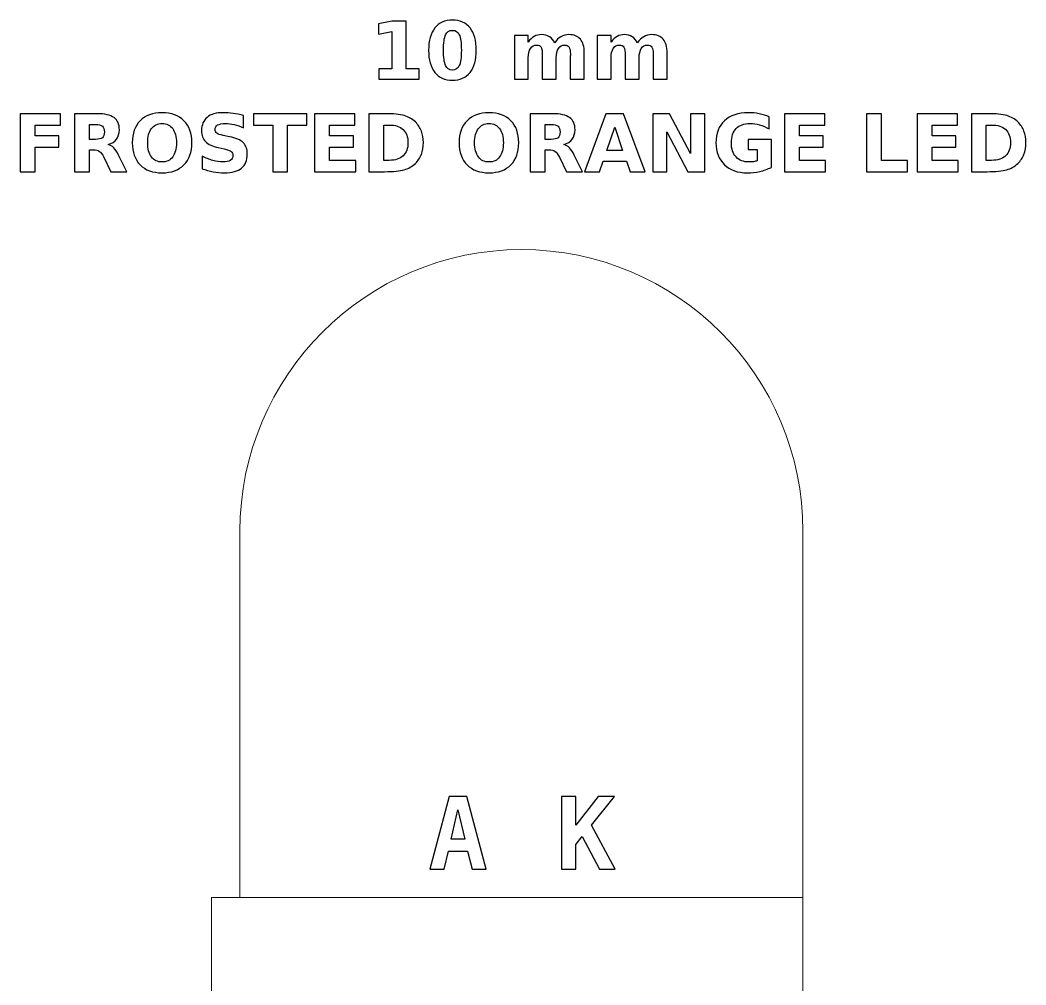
# Model space of a CAD drawing. Header units: centimetres. Extents: x -11.39 to -9.6, y -17.01 to -12.5.
# Drawn here: x -11.39 to -9.604, y -14.21 to -12.498 of the extents above; entities that cross this region are included whole.
import ezdxf

# ---------------------------------------------------------------- set-up
doc = ezdxf.new("R2010")
doc.units = ezdxf.units.CM
doc.header["$MEASUREMENT"] = 0
doc.layers.add('Layer 1', color=7, linetype='Continuous')

msp = doc.modelspace()

# ---------------------------------------------------------------- linework, layer by layer
at = {"layer": 'Layer 1', "color": 250, "lineweight": 20}
msp.add_lwpolyline([(-11.05011, -14.25501), (-10.00011, -14.25501), (-10.00011, -14.05501), (-11.05011, -14.05501), (-11.05011, -14.25501)], close=True, dxfattribs=at)
at = {"layer": 'Layer 1', "color": 250}
for points, knots in [([(-10.75326, -12.58415), (-10.75326, -12.58415), (-10.72983, -12.58415), (-10.72983, -12.58415), (-10.72983, -12.58415), (-10.72983, -12.58415), (-10.72983, -12.51766), (-10.72983, -12.51766), (-10.72983, -12.51766), (-10.72983, -12.51766), (-10.75387, -12.52263), (-10.75387, -12.52263), (-10.75387, -12.52263), (-10.75387, -12.52263), (-10.75387, -12.50456), (-10.75387, -12.50456), (-10.75387, -12.50456), (-10.75387, -12.50456), (-10.72997, -12.4996), (-10.72997, -12.4996), (-10.72997, -12.4996), (-10.72997, -12.4996), (-10.70476, -12.4996), (-10.70476, -12.4996), (-10.70476, -12.4996), (-10.70476, -12.4996), (-10.70476, -12.58415), (-10.70476, -12.58415), (-10.70476, -12.58415), (-10.70476, -12.58415), (-10.68134, -12.58415), (-10.68134, -12.58415), (-10.68134, -12.58415), (-10.68134, -12.58415), (-10.68134, -12.60247), (-10.68134, -12.60247), (-10.68134, -12.60247), (-10.68134, -12.60247), (-10.75326, -12.60247), (-10.75326, -12.60247), (-10.75326, -12.60247), (-10.75326, -12.60247), (-10.75326, -12.58415), (-10.75326, -12.58415)], [0, 0, 0, 0, 0.0909091, 0.0909091, 0.0909091, 0.0909091, 0.1818182, 0.1818182, 0.1818182, 0.1818182, 0.2727273, 0.2727273, 0.2727273, 0.2727273, 0.3636364, 0.3636364, 0.3636364, 0.3636364, 0.4545455, 0.4545455, 0.4545455, 0.4545455, 0.5454545, 0.5454545, 0.5454545, 0.5454545, 0.6363636, 0.6363636, 0.6363636, 0.6363636, 0.7272727, 0.7272727, 0.7272727, 0.7272727, 0.8181818, 0.8181818, 0.8181818, 0.8181818, 0.9090909, 0.9090909, 0.9090909, 0.9090909, 1, 1, 1, 1]), ([(-10.58016, -12.55113), (-10.58016, -12.56818), (-10.58383, -12.58133), (-10.59119, -12.59059), (-10.59119, -12.59059), (-10.59853, -12.59984), (-10.60897, -12.60447), (-10.62247, -12.60447), (-10.62247, -12.60447), (-10.63602, -12.60447), (-10.64648, -12.59984), (-10.65382, -12.59059), (-10.65382, -12.59059), (-10.66118, -12.58133), (-10.66485, -12.56818), (-10.66485, -12.55113), (-10.66485, -12.55113), (-10.66485, -12.53406), (-10.66118, -12.52088), (-10.65382, -12.51162), (-10.65382, -12.51162), (-10.64648, -12.50238), (-10.63602, -12.49774), (-10.62247, -12.49774), (-10.62247, -12.49774), (-10.60897, -12.49774), (-10.59853, -12.50238), (-10.59119, -12.51162), (-10.59119, -12.51162), (-10.58383, -12.52088), (-10.58016, -12.53406), (-10.58016, -12.55113)], [0, 0, 0, 0, 0.125, 0.125, 0.125, 0.125, 0.25, 0.25, 0.25, 0.25, 0.375, 0.375, 0.375, 0.375, 0.5, 0.5, 0.5, 0.5, 0.625, 0.625, 0.625, 0.625, 0.75, 0.75, 0.75, 0.75, 0.875, 0.875, 0.875, 0.875, 1, 1, 1, 1]), ([(-10.60669, -12.55094), (-10.60669, -12.53808), (-10.60789, -12.52902), (-10.61031, -12.52375), (-10.61031, -12.52375), (-10.61271, -12.51851), (-10.61678, -12.51588), (-10.62247, -12.51588), (-10.62247, -12.51588), (-10.62816, -12.51588), (-10.63223, -12.51851), (-10.63468, -12.52375), (-10.63468, -12.52375), (-10.6371, -12.52902), (-10.63832, -12.53808), (-10.63832, -12.55094), (-10.63832, -12.55094), (-10.63832, -12.56392), (-10.6371, -12.5731), (-10.63468, -12.57841), (-10.63468, -12.57841), (-10.63223, -12.58375), (-10.62816, -12.58641), (-10.62247, -12.58641), (-10.62247, -12.58641), (-10.61683, -12.58641), (-10.61278, -12.58375), (-10.61033, -12.57841), (-10.61033, -12.57841), (-10.60791, -12.5731), (-10.60669, -12.56392), (-10.60669, -12.55094)], [0, 0, 0, 0, 0.125, 0.125, 0.125, 0.125, 0.25, 0.25, 0.25, 0.25, 0.375, 0.375, 0.375, 0.375, 0.5, 0.5, 0.5, 0.5, 0.625, 0.625, 0.625, 0.625, 0.75, 0.75, 0.75, 0.75, 0.875, 0.875, 0.875, 0.875, 1, 1, 1, 1]), ([(-10.44091, -12.53812), (-10.43778, -12.53335), (-10.43409, -12.5297), (-10.42978, -12.52721), (-10.42978, -12.52721), (-10.42548, -12.52469), (-10.42078, -12.52345), (-10.41563, -12.52345), (-10.41563, -12.52345), (-10.40676, -12.52345), (-10.40001, -12.52618), (-10.39538, -12.53166), (-10.39538, -12.53166), (-10.39074, -12.53711), (-10.38841, -12.54506), (-10.38841, -12.55548), (-10.38841, -12.55548), (-10.38841, -12.55548), (-10.38841, -12.60247), (-10.38841, -12.60247), (-10.38841, -12.60247), (-10.38841, -12.60247), (-10.41323, -12.60247), (-10.41323, -12.60247), (-10.41323, -12.60247), (-10.41323, -12.60247), (-10.41323, -12.56223), (-10.41323, -12.56223), (-10.41323, -12.56223), (-10.41318, -12.56164), (-10.41316, -12.56103), (-10.41313, -12.56037), (-10.41313, -12.56037), (-10.41311, -12.55974), (-10.41309, -12.55882), (-10.41309, -12.55762), (-10.41309, -12.55762), (-10.41309, -12.55216), (-10.41388, -12.54819), (-10.41551, -12.54574), (-10.41551, -12.54574), (-10.41711, -12.54327), (-10.41969, -12.54205), (-10.42327, -12.54205), (-10.42327, -12.54205), (-10.42797, -12.54205), (-10.43157, -12.54398), (-10.43413, -12.54784), (-10.43413, -12.54784), (-10.43667, -12.55169), (-10.43799, -12.55727), (-10.43809, -12.56458), (-10.43809, -12.56458), (-10.43809, -12.56458), (-10.43809, -12.60247), (-10.43809, -12.60247), (-10.43809, -12.60247), (-10.43809, -12.60247), (-10.4629, -12.60247), (-10.4629, -12.60247), (-10.4629, -12.60247), (-10.4629, -12.60247), (-10.4629, -12.56223), (-10.4629, -12.56223), (-10.4629, -12.56223), (-10.4629, -12.55369), (-10.46363, -12.54819), (-10.46511, -12.54574), (-10.46511, -12.54574), (-10.46657, -12.54327), (-10.46918, -12.54205), (-10.47294, -12.54205), (-10.47294, -12.54205), (-10.47769, -12.54205), (-10.48134, -12.544), (-10.4839, -12.54788), (-10.4839, -12.54788), (-10.48646, -12.55176), (-10.48776, -12.55729), (-10.48776, -12.56451), (-10.48776, -12.56451), (-10.48776, -12.56451), (-10.48776, -12.60247), (-10.48776, -12.60247), (-10.48776, -12.60247), (-10.48776, -12.60247), (-10.51257, -12.60247), (-10.51257, -12.60247), (-10.51257, -12.60247), (-10.51257, -12.60247), (-10.51257, -12.52531), (-10.51257, -12.52531), (-10.51257, -12.52531), (-10.51257, -12.52531), (-10.48776, -12.52531), (-10.48776, -12.52531), (-10.48776, -12.52531), (-10.48776, -12.52531), (-10.48776, -12.53662), (-10.48776, -12.53662), (-10.48776, -12.53662), (-10.48472, -12.53224), (-10.48124, -12.52898), (-10.47731, -12.52676), (-10.47731, -12.52676), (-10.47339, -12.52455), (-10.46906, -12.52345), (-10.46433, -12.52345), (-10.46433, -12.52345), (-10.45902, -12.52345), (-10.45429, -12.52474), (-10.45022, -12.52731), (-10.45022, -12.52731), (-10.44613, -12.52989), (-10.44302, -12.53349), (-10.44091, -12.53812)], [0, 0, 0, 0, 0.0344828, 0.0344828, 0.0344828, 0.0344828, 0.0689655, 0.0689655, 0.0689655, 0.0689655, 0.1034483, 0.1034483, 0.1034483, 0.1034483, 0.137931, 0.137931, 0.137931, 0.137931, 0.1724138, 0.1724138, 0.1724138, 0.1724138, 0.2068966, 0.2068966, 0.2068966, 0.2068966, 0.2413793, 0.2413793, 0.2413793, 0.2413793, 0.2758621, 0.2758621, 0.2758621, 0.2758621, 0.3103448, 0.3103448, 0.3103448, 0.3103448, 0.3448276, 0.3448276, 0.3448276, 0.3448276, 0.3793103, 0.3793103, 0.3793103, 0.3793103, 0.4137931, 0.4137931, 0.4137931, 0.4137931, 0.4482759, 0.4482759, 0.4482759, 0.4482759, 0.4827586, 0.4827586, 0.4827586, 0.4827586, 0.5172414, 0.5172414, 0.5172414, 0.5172414, 0.5517241, 0.5517241, 0.5517241, 0.5517241, 0.5862069, 0.5862069, 0.5862069, 0.5862069, 0.6206897, 0.6206897, 0.6206897, 0.6206897, 0.6551724, 0.6551724, 0.6551724, 0.6551724, 0.6896552, 0.6896552, 0.6896552, 0.6896552, 0.7241379, 0.7241379, 0.7241379, 0.7241379, 0.7586207, 0.7586207, 0.7586207, 0.7586207, 0.7931034, 0.7931034, 0.7931034, 0.7931034, 0.8275862, 0.8275862, 0.8275862, 0.8275862, 0.862069, 0.862069, 0.862069, 0.862069, 0.8965517, 0.8965517, 0.8965517, 0.8965517, 0.9310345, 0.9310345, 0.9310345, 0.9310345, 0.9655172, 0.9655172, 0.9655172, 0.9655172, 1, 1, 1, 1]), ([(-10.29387, -12.53812), (-10.29074, -12.53335), (-10.28705, -12.5297), (-10.28274, -12.52721), (-10.28274, -12.52721), (-10.27844, -12.52469), (-10.27374, -12.52345), (-10.26859, -12.52345), (-10.26859, -12.52345), (-10.25972, -12.52345), (-10.25297, -12.52618), (-10.24834, -12.53166), (-10.24834, -12.53166), (-10.2437, -12.53711), (-10.24137, -12.54506), (-10.24137, -12.55548), (-10.24137, -12.55548), (-10.24137, -12.55548), (-10.24137, -12.60247), (-10.24137, -12.60247), (-10.24137, -12.60247), (-10.24137, -12.60247), (-10.26619, -12.60247), (-10.26619, -12.60247), (-10.26619, -12.60247), (-10.26619, -12.60247), (-10.26619, -12.56223), (-10.26619, -12.56223), (-10.26619, -12.56223), (-10.26614, -12.56164), (-10.26612, -12.56103), (-10.26609, -12.56037), (-10.26609, -12.56037), (-10.26607, -12.55974), (-10.26605, -12.55882), (-10.26605, -12.55762), (-10.26605, -12.55762), (-10.26605, -12.55216), (-10.26684, -12.54819), (-10.26847, -12.54574), (-10.26847, -12.54574), (-10.27007, -12.54327), (-10.27265, -12.54205), (-10.27623, -12.54205), (-10.27623, -12.54205), (-10.28093, -12.54205), (-10.28453, -12.54398), (-10.28709, -12.54784), (-10.28709, -12.54784), (-10.28963, -12.55169), (-10.29095, -12.55727), (-10.29105, -12.56458), (-10.29105, -12.56458), (-10.29105, -12.56458), (-10.29105, -12.60247), (-10.29105, -12.60247), (-10.29105, -12.60247), (-10.29105, -12.60247), (-10.31586, -12.60247), (-10.31586, -12.60247), (-10.31586, -12.60247), (-10.31586, -12.60247), (-10.31586, -12.56223), (-10.31586, -12.56223), (-10.31586, -12.56223), (-10.31586, -12.55369), (-10.31659, -12.54819), (-10.31807, -12.54574), (-10.31807, -12.54574), (-10.31953, -12.54327), (-10.32214, -12.54205), (-10.3259, -12.54205), (-10.3259, -12.54205), (-10.33065, -12.54205), (-10.3343, -12.544), (-10.33686, -12.54788), (-10.33686, -12.54788), (-10.33942, -12.55176), (-10.34072, -12.55729), (-10.34072, -12.56451), (-10.34072, -12.56451), (-10.34072, -12.56451), (-10.34072, -12.60247), (-10.34072, -12.60247), (-10.34072, -12.60247), (-10.34072, -12.60247), (-10.36553, -12.60247), (-10.36553, -12.60247), (-10.36553, -12.60247), (-10.36553, -12.60247), (-10.36553, -12.52531), (-10.36553, -12.52531), (-10.36553, -12.52531), (-10.36553, -12.52531), (-10.34072, -12.52531), (-10.34072, -12.52531), (-10.34072, -12.52531), (-10.34072, -12.52531), (-10.34072, -12.53662), (-10.34072, -12.53662), (-10.34072, -12.53662), (-10.33768, -12.53224), (-10.3342, -12.52898), (-10.33027, -12.52676), (-10.33027, -12.52676), (-10.32635, -12.52455), (-10.32202, -12.52345), (-10.31729, -12.52345), (-10.31729, -12.52345), (-10.31198, -12.52345), (-10.30725, -12.52474), (-10.30318, -12.52731), (-10.30318, -12.52731), (-10.29909, -12.52989), (-10.29598, -12.53349), (-10.29387, -12.53812)], [0, 0, 0, 0, 0.0344828, 0.0344828, 0.0344828, 0.0344828, 0.0689655, 0.0689655, 0.0689655, 0.0689655, 0.1034483, 0.1034483, 0.1034483, 0.1034483, 0.137931, 0.137931, 0.137931, 0.137931, 0.1724138, 0.1724138, 0.1724138, 0.1724138, 0.2068966, 0.2068966, 0.2068966, 0.2068966, 0.2413793, 0.2413793, 0.2413793, 0.2413793, 0.2758621, 0.2758621, 0.2758621, 0.2758621, 0.3103448, 0.3103448, 0.3103448, 0.3103448, 0.3448276, 0.3448276, 0.3448276, 0.3448276, 0.3793103, 0.3793103, 0.3793103, 0.3793103, 0.4137931, 0.4137931, 0.4137931, 0.4137931, 0.4482759, 0.4482759, 0.4482759, 0.4482759, 0.4827586, 0.4827586, 0.4827586, 0.4827586, 0.5172414, 0.5172414, 0.5172414, 0.5172414, 0.5517241, 0.5517241, 0.5517241, 0.5517241, 0.5862069, 0.5862069, 0.5862069, 0.5862069, 0.6206897, 0.6206897, 0.6206897, 0.6206897, 0.6551724, 0.6551724, 0.6551724, 0.6551724, 0.6896552, 0.6896552, 0.6896552, 0.6896552, 0.7241379, 0.7241379, 0.7241379, 0.7241379, 0.7586207, 0.7586207, 0.7586207, 0.7586207, 0.7931034, 0.7931034, 0.7931034, 0.7931034, 0.8275862, 0.8275862, 0.8275862, 0.8275862, 0.862069, 0.862069, 0.862069, 0.862069, 0.8965517, 0.8965517, 0.8965517, 0.8965517, 0.9310345, 0.9310345, 0.9310345, 0.9310345, 0.9655172, 0.9655172, 0.9655172, 0.9655172, 1, 1, 1, 1]), ([(-11.13813, -12.66199), (-11.1216, -12.66199), (-11.10864, -12.66672), (-11.09928, -12.6762), (-11.09928, -12.6762), (-11.0899, -12.68565), (-11.08522, -12.6987), (-11.08522, -12.71538), (-11.08522, -12.71538), (-11.08522, -12.73201), (-11.0899, -12.74506), (-11.09928, -12.75451), (-11.09928, -12.75451), (-11.10864, -12.76399), (-11.1216, -12.76872), (-11.13813, -12.76872), (-11.13813, -12.76872), (-11.15462, -12.76872), (-11.16755, -12.76399), (-11.17696, -12.75451), (-11.17696, -12.75451), (-11.18634, -12.74506), (-11.19105, -12.73201), (-11.19105, -12.71538), (-11.19105, -12.71538), (-11.19105, -12.6987), (-11.18634, -12.68565), (-11.17696, -12.6762), (-11.17696, -12.6762), (-11.16755, -12.66672), (-11.15462, -12.66199), (-11.13813, -12.66199)], [0, 0, 0, 0, 0.125, 0.125, 0.125, 0.125, 0.25, 0.25, 0.25, 0.25, 0.375, 0.375, 0.375, 0.375, 0.5, 0.5, 0.5, 0.5, 0.625, 0.625, 0.625, 0.625, 0.75, 0.75, 0.75, 0.75, 0.875, 0.875, 0.875, 0.875, 1, 1, 1, 1]), ([(-10.99356, -12.6671), (-10.99356, -12.6671), (-10.99356, -12.68885), (-10.99356, -12.68885), (-10.99356, -12.68885), (-10.99921, -12.68633), (-11.00473, -12.68443), (-11.01009, -12.68314), (-11.01009, -12.68314), (-11.01548, -12.68184), (-11.02056, -12.68121), (-11.02533, -12.68121), (-11.02533, -12.68121), (-11.03166, -12.68121), (-11.03636, -12.68208), (-11.0394, -12.68382), (-11.0394, -12.68382), (-11.04243, -12.68558), (-11.04394, -12.68829), (-11.04394, -12.69196), (-11.04394, -12.69196), (-11.04394, -12.69471), (-11.04293, -12.69687), (-11.04088, -12.6984), (-11.04088, -12.6984), (-11.03883, -12.69993), (-11.03512, -12.70127), (-11.02973, -12.70237), (-11.02973, -12.70237), (-11.02973, -12.70237), (-11.01844, -12.70463), (-11.01844, -12.70463), (-11.01844, -12.70463), (-11.00699, -12.70694), (-10.99888, -12.71042), (-10.99406, -12.71512), (-10.99406, -12.71512), (-10.98923, -12.7198), (-10.98681, -12.72646), (-10.98681, -12.73509), (-10.98681, -12.73509), (-10.98681, -12.74645), (-10.99017, -12.75489), (-10.9969, -12.76042), (-10.9969, -12.76042), (-11.00363, -12.76594), (-11.0139, -12.76872), (-11.02773, -12.76872), (-11.02773, -12.76872), (-11.03427, -12.76872), (-11.04081, -12.76811), (-11.04737, -12.76686), (-11.04737, -12.76686), (-11.05393, -12.76561), (-11.06052, -12.76378), (-11.06708, -12.76136), (-11.06708, -12.76136), (-11.06708, -12.76136), (-11.06708, -12.73897), (-11.06708, -12.73897), (-11.06708, -12.73897), (-11.06052, -12.74245), (-11.05417, -12.74508), (-11.04803, -12.74685), (-11.04803, -12.74685), (-11.04189, -12.74861), (-11.03599, -12.7495), (-11.0303, -12.7495), (-11.0303, -12.7495), (-11.02451, -12.7495), (-11.02007, -12.74854), (-11.01699, -12.74661), (-11.01699, -12.74661), (-11.0139, -12.74468), (-11.01238, -12.74193), (-11.01238, -12.73833), (-11.01238, -12.73833), (-11.01238, -12.73513), (-11.01341, -12.73264), (-11.0155, -12.7309), (-11.0155, -12.7309), (-11.0176, -12.72916), (-11.02176, -12.72759), (-11.02802, -12.72622), (-11.02802, -12.72622), (-11.02802, -12.72622), (-11.03829, -12.72394), (-11.03829, -12.72394), (-11.03829, -12.72394), (-11.04857, -12.72173), (-11.0561, -12.71823), (-11.06085, -12.7134), (-11.06085, -12.7134), (-11.0656, -12.70858), (-11.06797, -12.70207), (-11.06797, -12.69391), (-11.06797, -12.69391), (-11.06797, -12.68365), (-11.06466, -12.67577), (-11.05805, -12.67027), (-11.05805, -12.67027), (-11.05144, -12.66474), (-11.04194, -12.66199), (-11.02952, -12.66199), (-11.02952, -12.66199), (-11.02388, -12.66199), (-11.01807, -12.66242), (-11.01209, -12.66326), (-11.01209, -12.66326), (-11.00612, -12.66411), (-10.99994, -12.66538), (-10.99356, -12.6671)], [0, 0, 0, 0, 0.0357143, 0.0357143, 0.0357143, 0.0357143, 0.0714286, 0.0714286, 0.0714286, 0.0714286, 0.1071429, 0.1071429, 0.1071429, 0.1071429, 0.1428571, 0.1428571, 0.1428571, 0.1428571, 0.1785714, 0.1785714, 0.1785714, 0.1785714, 0.2142857, 0.2142857, 0.2142857, 0.2142857, 0.25, 0.25, 0.25, 0.25, 0.2857143, 0.2857143, 0.2857143, 0.2857143, 0.3214286, 0.3214286, 0.3214286, 0.3214286, 0.3571429, 0.3571429, 0.3571429, 0.3571429, 0.3928571, 0.3928571, 0.3928571, 0.3928571, 0.4285714, 0.4285714, 0.4285714, 0.4285714, 0.4642857, 0.4642857, 0.4642857, 0.4642857, 0.5, 0.5, 0.5, 0.5, 0.5357143, 0.5357143, 0.5357143, 0.5357143, 0.5714286, 0.5714286, 0.5714286, 0.5714286, 0.6071429, 0.6071429, 0.6071429, 0.6071429, 0.6428571, 0.6428571, 0.6428571, 0.6428571, 0.6785714, 0.6785714, 0.6785714, 0.6785714, 0.7142857, 0.7142857, 0.7142857, 0.7142857, 0.75, 0.75, 0.75, 0.75, 0.7857143, 0.7857143, 0.7857143, 0.7857143, 0.8214286, 0.8214286, 0.8214286, 0.8214286, 0.8571429, 0.8571429, 0.8571429, 0.8571429, 0.8928571, 0.8928571, 0.8928571, 0.8928571, 0.9285714, 0.9285714, 0.9285714, 0.9285714, 0.9642857, 0.9642857, 0.9642857, 0.9642857, 1, 1, 1, 1]), ([(-10.55763, -12.66199), (-10.5411, -12.66199), (-10.52814, -12.66672), (-10.51878, -12.6762), (-10.51878, -12.6762), (-10.5094, -12.68565), (-10.50472, -12.6987), (-10.50472, -12.71538), (-10.50472, -12.71538), (-10.50472, -12.73201), (-10.5094, -12.74506), (-10.51878, -12.75451), (-10.51878, -12.75451), (-10.52814, -12.76399), (-10.5411, -12.76872), (-10.55763, -12.76872), (-10.55763, -12.76872), (-10.57412, -12.76872), (-10.58705, -12.76399), (-10.59646, -12.75451), (-10.59646, -12.75451), (-10.60584, -12.74506), (-10.61055, -12.73201), (-10.61055, -12.71538), (-10.61055, -12.71538), (-10.61055, -12.6987), (-10.60584, -12.68565), (-10.59646, -12.6762), (-10.59646, -12.6762), (-10.58705, -12.66672), (-10.57412, -12.66199), (-10.55763, -12.66199)], [0, 0, 0, 0, 0.125, 0.125, 0.125, 0.125, 0.25, 0.25, 0.25, 0.25, 0.375, 0.375, 0.375, 0.375, 0.5, 0.5, 0.5, 0.5, 0.625, 0.625, 0.625, 0.625, 0.75, 0.75, 0.75, 0.75, 0.875, 0.875, 0.875, 0.875, 1, 1, 1, 1]), ([(-10.05622, -12.75908), (-10.06283, -12.7623), (-10.06969, -12.7647), (-10.07682, -12.76632), (-10.07682, -12.76632), (-10.08395, -12.76792), (-10.09128, -12.76872), (-10.09888, -12.76872), (-10.09888, -12.76872), (-10.116, -12.76872), (-10.12957, -12.76392), (-10.13959, -12.75435), (-10.13959, -12.75435), (-10.14961, -12.74478), (-10.15462, -12.7318), (-10.15462, -12.71538), (-10.15462, -12.71538), (-10.15462, -12.6988), (-10.14951, -12.68577), (-10.13933, -12.67624), (-10.13933, -12.67624), (-10.12912, -12.66674), (-10.11515, -12.66199), (-10.09742, -12.66199), (-10.09742, -12.66199), (-10.09058, -12.66199), (-10.08402, -12.66263), (-10.07774, -12.66392), (-10.07774, -12.66392), (-10.07148, -12.66521), (-10.06555, -12.66712), (-10.06, -12.66964), (-10.06, -12.66964), (-10.06, -12.66964), (-10.06, -12.69092), (-10.06, -12.69092), (-10.06, -12.69092), (-10.06574, -12.68765), (-10.07146, -12.68523), (-10.07713, -12.68363), (-10.07713, -12.68363), (-10.08279, -12.68201), (-10.08848, -12.68121), (-10.09418, -12.68121), (-10.09418, -12.68121), (-10.10476, -12.68121), (-10.1129, -12.68417), (-10.11861, -12.69007), (-10.11861, -12.69007), (-10.12433, -12.69598), (-10.1272, -12.70442), (-10.1272, -12.71538), (-10.1272, -12.71538), (-10.1272, -12.72627), (-10.12444, -12.73469), (-10.11892, -12.74061), (-10.11892, -12.74061), (-10.11341, -12.74654), (-10.10558, -12.7495), (-10.09542, -12.7495), (-10.09542, -12.7495), (-10.09267, -12.7495), (-10.09011, -12.74934), (-10.08773, -12.74899), (-10.08773, -12.74899), (-10.08536, -12.74863), (-10.08324, -12.74809), (-10.08136, -12.74736), (-10.08136, -12.74736), (-10.08136, -12.74736), (-10.08136, -12.72737), (-10.08136, -12.72737), (-10.08136, -12.72737), (-10.08136, -12.72737), (-10.09754, -12.72737), (-10.09754, -12.72737), (-10.09754, -12.72737), (-10.09754, -12.72737), (-10.09754, -12.70959), (-10.09754, -12.70959), (-10.09754, -12.70959), (-10.09754, -12.70959), (-10.05622, -12.70959), (-10.05622, -12.70959), (-10.05622, -12.70959), (-10.05622, -12.70959), (-10.05622, -12.75908), (-10.05622, -12.75908)], [0, 0, 0, 0, 0.0454545, 0.0454545, 0.0454545, 0.0454545, 0.0909091, 0.0909091, 0.0909091, 0.0909091, 0.1363636, 0.1363636, 0.1363636, 0.1363636, 0.1818182, 0.1818182, 0.1818182, 0.1818182, 0.2272727, 0.2272727, 0.2272727, 0.2272727, 0.2727273, 0.2727273, 0.2727273, 0.2727273, 0.3181818, 0.3181818, 0.3181818, 0.3181818, 0.3636364, 0.3636364, 0.3636364, 0.3636364, 0.4090909, 0.4090909, 0.4090909, 0.4090909, 0.4545455, 0.4545455, 0.4545455, 0.4545455, 0.5, 0.5, 0.5, 0.5, 0.5454545, 0.5454545, 0.5454545, 0.5454545, 0.5909091, 0.5909091, 0.5909091, 0.5909091, 0.6363636, 0.6363636, 0.6363636, 0.6363636, 0.6818182, 0.6818182, 0.6818182, 0.6818182, 0.7272727, 0.7272727, 0.7272727, 0.7272727, 0.7727273, 0.7727273, 0.7727273, 0.7727273, 0.8181818, 0.8181818, 0.8181818, 0.8181818, 0.8636364, 0.8636364, 0.8636364, 0.8636364, 0.9090909, 0.9090909, 0.9090909, 0.9090909, 0.9545455, 0.9545455, 0.9545455, 0.9545455, 1, 1, 1, 1]), ([(-11.39017, -12.66385), (-11.39017, -12.66385), (-11.31858, -12.66385), (-11.31858, -12.66385), (-11.31858, -12.66385), (-11.31858, -12.66385), (-11.31858, -12.68391), (-11.31858, -12.68391), (-11.31858, -12.68391), (-11.31858, -12.68391), (-11.36364, -12.68391), (-11.36364, -12.68391), (-11.36364, -12.68391), (-11.36364, -12.68391), (-11.36364, -12.70306), (-11.36364, -12.70306), (-11.36364, -12.70306), (-11.36364, -12.70306), (-11.32126, -12.70306), (-11.32126, -12.70306), (-11.32126, -12.70306), (-11.32126, -12.70306), (-11.32126, -12.72312), (-11.32126, -12.72312), (-11.32126, -12.72312), (-11.32126, -12.72312), (-11.36364, -12.72312), (-11.36364, -12.72312), (-11.36364, -12.72312), (-11.36364, -12.72312), (-11.36364, -12.76672), (-11.36364, -12.76672), (-11.36364, -12.76672), (-11.36364, -12.76672), (-11.39017, -12.76672), (-11.39017, -12.76672), (-11.39017, -12.76672), (-11.39017, -12.76672), (-11.39017, -12.66385), (-11.39017, -12.66385)], [0, 0, 0, 0, 0.1, 0.1, 0.1, 0.1, 0.2, 0.2, 0.2, 0.2, 0.3, 0.3, 0.3, 0.3, 0.4, 0.4, 0.4, 0.4, 0.5, 0.5, 0.5, 0.5, 0.6, 0.6, 0.6, 0.6, 0.7, 0.7, 0.7, 0.7, 0.8, 0.8, 0.8, 0.8, 0.9, 0.9, 0.9, 0.9, 1, 1, 1, 1]), ([(-11.26724, -12.7278), (-11.26724, -12.7278), (-11.26724, -12.76672), (-11.26724, -12.76672), (-11.26724, -12.76672), (-11.26724, -12.76672), (-11.29377, -12.76672), (-11.29377, -12.76672), (-11.29377, -12.76672), (-11.29377, -12.76672), (-11.29377, -12.66385), (-11.29377, -12.66385), (-11.29377, -12.66385), (-11.29377, -12.66385), (-11.25325, -12.66385), (-11.25325, -12.66385), (-11.25325, -12.66385), (-11.2397, -12.66385), (-11.22975, -12.66613), (-11.22345, -12.67067), (-11.22345, -12.67067), (-11.21713, -12.67521), (-11.21397, -12.68241), (-11.21397, -12.69224), (-11.21397, -12.69224), (-11.21397, -12.69903), (-11.21562, -12.70463), (-11.21889, -12.70898), (-11.21889, -12.70898), (-11.22218, -12.71336), (-11.22714, -12.71658), (-11.23375, -12.71863), (-11.23375, -12.71863), (-11.23013, -12.71947), (-11.22686, -12.72133), (-11.22399, -12.72425), (-11.22399, -12.72425), (-11.22112, -12.72716), (-11.21823, -12.73158), (-11.21529, -12.73751), (-11.21529, -12.73751), (-11.21529, -12.73751), (-11.20087, -12.76672), (-11.20087, -12.76672), (-11.20087, -12.76672), (-11.20087, -12.76672), (-11.22914, -12.76672), (-11.22914, -12.76672), (-11.22914, -12.76672), (-11.22914, -12.76672), (-11.24168, -12.74116), (-11.24168, -12.74116), (-11.24168, -12.74116), (-11.24419, -12.73603), (-11.24676, -12.7325), (-11.24937, -12.73062), (-11.24937, -12.73062), (-11.25196, -12.72874), (-11.25541, -12.7278), (-11.25974, -12.7278), (-11.25974, -12.7278), (-11.25974, -12.7278), (-11.26724, -12.7278), (-11.26724, -12.7278)], [0, 0, 0, 0, 0.0625, 0.0625, 0.0625, 0.0625, 0.125, 0.125, 0.125, 0.125, 0.1875, 0.1875, 0.1875, 0.1875, 0.25, 0.25, 0.25, 0.25, 0.3125, 0.3125, 0.3125, 0.3125, 0.375, 0.375, 0.375, 0.375, 0.4375, 0.4375, 0.4375, 0.4375, 0.5, 0.5, 0.5, 0.5, 0.5625, 0.5625, 0.5625, 0.5625, 0.625, 0.625, 0.625, 0.625, 0.6875, 0.6875, 0.6875, 0.6875, 0.75, 0.75, 0.75, 0.75, 0.8125, 0.8125, 0.8125, 0.8125, 0.875, 0.875, 0.875, 0.875, 0.9375, 0.9375, 0.9375, 0.9375, 1, 1, 1, 1]), ([(-10.97581, -12.66385), (-10.97581, -12.66385), (-10.88101, -12.66385), (-10.88101, -12.66385), (-10.88101, -12.66385), (-10.88101, -12.66385), (-10.88101, -12.68391), (-10.88101, -12.68391), (-10.88101, -12.68391), (-10.88101, -12.68391), (-10.91511, -12.68391), (-10.91511, -12.68391), (-10.91511, -12.68391), (-10.91511, -12.68391), (-10.91511, -12.76672), (-10.91511, -12.76672), (-10.91511, -12.76672), (-10.91511, -12.76672), (-10.94164, -12.76672), (-10.94164, -12.76672), (-10.94164, -12.76672), (-10.94164, -12.76672), (-10.94164, -12.68391), (-10.94164, -12.68391), (-10.94164, -12.68391), (-10.94164, -12.68391), (-10.97581, -12.68391), (-10.97581, -12.68391), (-10.97581, -12.68391), (-10.97581, -12.68391), (-10.97581, -12.66385), (-10.97581, -12.66385)], [0, 0, 0, 0, 0.125, 0.125, 0.125, 0.125, 0.25, 0.25, 0.25, 0.25, 0.375, 0.375, 0.375, 0.375, 0.5, 0.5, 0.5, 0.5, 0.625, 0.625, 0.625, 0.625, 0.75, 0.75, 0.75, 0.75, 0.875, 0.875, 0.875, 0.875, 1, 1, 1, 1]), ([(-10.86727, -12.66385), (-10.86727, -12.66385), (-10.79568, -12.66385), (-10.79568, -12.66385), (-10.79568, -12.66385), (-10.79568, -12.66385), (-10.79568, -12.68391), (-10.79568, -12.68391), (-10.79568, -12.68391), (-10.79568, -12.68391), (-10.84074, -12.68391), (-10.84074, -12.68391), (-10.84074, -12.68391), (-10.84074, -12.68391), (-10.84074, -12.70306), (-10.84074, -12.70306), (-10.84074, -12.70306), (-10.84074, -12.70306), (-10.79839, -12.70306), (-10.79839, -12.70306), (-10.79839, -12.70306), (-10.79839, -12.70306), (-10.79839, -12.72312), (-10.79839, -12.72312), (-10.79839, -12.72312), (-10.79839, -12.72312), (-10.84074, -12.72312), (-10.84074, -12.72312), (-10.84074, -12.72312), (-10.84074, -12.72312), (-10.84074, -12.74666), (-10.84074, -12.74666), (-10.84074, -12.74666), (-10.84074, -12.74666), (-10.79418, -12.74666), (-10.79418, -12.74666), (-10.79418, -12.74666), (-10.79418, -12.74666), (-10.79418, -12.76672), (-10.79418, -12.76672), (-10.79418, -12.76672), (-10.79418, -12.76672), (-10.86727, -12.76672), (-10.86727, -12.76672), (-10.86727, -12.76672), (-10.86727, -12.76672), (-10.86727, -12.66385), (-10.86727, -12.66385)], [0, 0, 0, 0, 0.0833333, 0.0833333, 0.0833333, 0.0833333, 0.1666667, 0.1666667, 0.1666667, 0.1666667, 0.25, 0.25, 0.25, 0.25, 0.3333333, 0.3333333, 0.3333333, 0.3333333, 0.4166667, 0.4166667, 0.4166667, 0.4166667, 0.5, 0.5, 0.5, 0.5, 0.5833333, 0.5833333, 0.5833333, 0.5833333, 0.6666667, 0.6666667, 0.6666667, 0.6666667, 0.75, 0.75, 0.75, 0.75, 0.8333333, 0.8333333, 0.8333333, 0.8333333, 0.9166667, 0.9166667, 0.9166667, 0.9166667, 1, 1, 1, 1]), ([(-10.77087, -12.66385), (-10.77087, -12.66385), (-10.74288, -12.66385), (-10.74288, -12.66385), (-10.74288, -12.66385), (-10.72727, -12.66385), (-10.71565, -12.66496), (-10.70801, -12.66719), (-10.70801, -12.66719), (-10.70036, -12.66942), (-10.6938, -12.67319), (-10.68832, -12.67853), (-10.68832, -12.67853), (-10.6835, -12.68316), (-10.67993, -12.68852), (-10.67757, -12.69459), (-10.67757, -12.69459), (-10.67525, -12.70063), (-10.67407, -12.7075), (-10.67407, -12.71519), (-10.67407, -12.71519), (-10.67407, -12.72295), (-10.67525, -12.72987), (-10.67757, -12.73596), (-10.67757, -12.73596), (-10.67993, -12.74205), (-10.6835, -12.74741), (-10.68832, -12.75204), (-10.68832, -12.75204), (-10.69385, -12.75738), (-10.70046, -12.76115), (-10.70817, -12.76338), (-10.70817, -12.76338), (-10.71589, -12.76561), (-10.72746, -12.76672), (-10.74288, -12.76672), (-10.74288, -12.76672), (-10.74288, -12.76672), (-10.77087, -12.76672), (-10.77087, -12.76672), (-10.77087, -12.76672), (-10.77087, -12.76672), (-10.77087, -12.66385), (-10.77087, -12.66385)], [0, 0, 0, 0, 0.0909091, 0.0909091, 0.0909091, 0.0909091, 0.1818182, 0.1818182, 0.1818182, 0.1818182, 0.2727273, 0.2727273, 0.2727273, 0.2727273, 0.3636364, 0.3636364, 0.3636364, 0.3636364, 0.4545455, 0.4545455, 0.4545455, 0.4545455, 0.5454545, 0.5454545, 0.5454545, 0.5454545, 0.6363636, 0.6363636, 0.6363636, 0.6363636, 0.7272727, 0.7272727, 0.7272727, 0.7272727, 0.8181818, 0.8181818, 0.8181818, 0.8181818, 0.9090909, 0.9090909, 0.9090909, 0.9090909, 1, 1, 1, 1]), ([(-10.45812, -12.7278), (-10.45812, -12.7278), (-10.45812, -12.76672), (-10.45812, -12.76672), (-10.45812, -12.76672), (-10.45812, -12.76672), (-10.48465, -12.76672), (-10.48465, -12.76672), (-10.48465, -12.76672), (-10.48465, -12.76672), (-10.48465, -12.66385), (-10.48465, -12.66385), (-10.48465, -12.66385), (-10.48465, -12.66385), (-10.44413, -12.66385), (-10.44413, -12.66385), (-10.44413, -12.66385), (-10.43058, -12.66385), (-10.42063, -12.66613), (-10.41433, -12.67067), (-10.41433, -12.67067), (-10.40801, -12.67521), (-10.40485, -12.68241), (-10.40485, -12.69224), (-10.40485, -12.69224), (-10.40485, -12.69903), (-10.4065, -12.70463), (-10.40977, -12.70898), (-10.40977, -12.70898), (-10.41306, -12.71336), (-10.41802, -12.71658), (-10.42463, -12.71863), (-10.42463, -12.71863), (-10.42101, -12.71947), (-10.41774, -12.72133), (-10.41487, -12.72425), (-10.41487, -12.72425), (-10.412, -12.72716), (-10.40911, -12.73158), (-10.40617, -12.73751), (-10.40617, -12.73751), (-10.40617, -12.73751), (-10.39175, -12.76672), (-10.39175, -12.76672), (-10.39175, -12.76672), (-10.39175, -12.76672), (-10.42002, -12.76672), (-10.42002, -12.76672), (-10.42002, -12.76672), (-10.42002, -12.76672), (-10.43256, -12.74116), (-10.43256, -12.74116), (-10.43256, -12.74116), (-10.43507, -12.73603), (-10.43764, -12.7325), (-10.44025, -12.73062), (-10.44025, -12.73062), (-10.44284, -12.72874), (-10.44629, -12.7278), (-10.45062, -12.7278), (-10.45062, -12.7278), (-10.45062, -12.7278), (-10.45812, -12.7278), (-10.45812, -12.7278)], [0, 0, 0, 0, 0.0625, 0.0625, 0.0625, 0.0625, 0.125, 0.125, 0.125, 0.125, 0.1875, 0.1875, 0.1875, 0.1875, 0.25, 0.25, 0.25, 0.25, 0.3125, 0.3125, 0.3125, 0.3125, 0.375, 0.375, 0.375, 0.375, 0.4375, 0.4375, 0.4375, 0.4375, 0.5, 0.5, 0.5, 0.5, 0.5625, 0.5625, 0.5625, 0.5625, 0.625, 0.625, 0.625, 0.625, 0.6875, 0.6875, 0.6875, 0.6875, 0.75, 0.75, 0.75, 0.75, 0.8125, 0.8125, 0.8125, 0.8125, 0.875, 0.875, 0.875, 0.875, 0.9375, 0.9375, 0.9375, 0.9375, 1, 1, 1, 1]), ([(-10.31358, -12.748), (-10.31358, -12.748), (-10.35507, -12.748), (-10.35507, -12.748), (-10.35507, -12.748), (-10.35507, -12.748), (-10.36161, -12.76672), (-10.36161, -12.76672), (-10.36161, -12.76672), (-10.36161, -12.76672), (-10.38828, -12.76672), (-10.38828, -12.76672), (-10.38828, -12.76672), (-10.38828, -12.76672), (-10.35018, -12.66385), (-10.35018, -12.66385), (-10.35018, -12.66385), (-10.35018, -12.66385), (-10.31855, -12.66385), (-10.31855, -12.66385), (-10.31855, -12.66385), (-10.31855, -12.66385), (-10.28045, -12.76672), (-10.28045, -12.76672), (-10.28045, -12.76672), (-10.28045, -12.76672), (-10.30712, -12.76672), (-10.30712, -12.76672), (-10.30712, -12.76672), (-10.30712, -12.76672), (-10.31358, -12.748), (-10.31358, -12.748)], [0, 0, 0, 0, 0.125, 0.125, 0.125, 0.125, 0.25, 0.25, 0.25, 0.25, 0.375, 0.375, 0.375, 0.375, 0.5, 0.5, 0.5, 0.5, 0.625, 0.625, 0.625, 0.625, 0.75, 0.75, 0.75, 0.75, 0.875, 0.875, 0.875, 0.875, 1, 1, 1, 1]), ([(-10.26678, -12.66385), (-10.26678, -12.66385), (-10.23715, -12.66385), (-10.23715, -12.66385), (-10.23715, -12.66385), (-10.23715, -12.66385), (-10.19973, -12.73441), (-10.19973, -12.73441), (-10.19973, -12.73441), (-10.19973, -12.73441), (-10.19973, -12.66385), (-10.19973, -12.66385), (-10.19973, -12.66385), (-10.19973, -12.66385), (-10.17459, -12.66385), (-10.17459, -12.66385), (-10.17459, -12.66385), (-10.17459, -12.66385), (-10.17459, -12.76672), (-10.17459, -12.76672), (-10.17459, -12.76672), (-10.17459, -12.76672), (-10.20422, -12.76672), (-10.20422, -12.76672), (-10.20422, -12.76672), (-10.20422, -12.76672), (-10.24164, -12.69616), (-10.24164, -12.69616), (-10.24164, -12.69616), (-10.24164, -12.69616), (-10.24164, -12.76672), (-10.24164, -12.76672), (-10.24164, -12.76672), (-10.24164, -12.76672), (-10.26678, -12.76672), (-10.26678, -12.76672), (-10.26678, -12.76672), (-10.26678, -12.76672), (-10.26678, -12.66385), (-10.26678, -12.66385)], [0, 0, 0, 0, 0.1, 0.1, 0.1, 0.1, 0.2, 0.2, 0.2, 0.2, 0.3, 0.3, 0.3, 0.3, 0.4, 0.4, 0.4, 0.4, 0.5, 0.5, 0.5, 0.5, 0.6, 0.6, 0.6, 0.6, 0.7, 0.7, 0.7, 0.7, 0.8, 0.8, 0.8, 0.8, 0.9, 0.9, 0.9, 0.9, 1, 1, 1, 1]), ([(-10.03286, -12.66385), (-10.03286, -12.66385), (-9.96127, -12.66385), (-9.96127, -12.66385), (-9.96127, -12.66385), (-9.96127, -12.66385), (-9.96127, -12.68391), (-9.96127, -12.68391), (-9.96127, -12.68391), (-9.96127, -12.68391), (-10.00633, -12.68391), (-10.00633, -12.68391), (-10.00633, -12.68391), (-10.00633, -12.68391), (-10.00633, -12.70306), (-10.00633, -12.70306), (-10.00633, -12.70306), (-10.00633, -12.70306), (-9.96398, -12.70306), (-9.96398, -12.70306), (-9.96398, -12.70306), (-9.96398, -12.70306), (-9.96398, -12.72312), (-9.96398, -12.72312), (-9.96398, -12.72312), (-9.96398, -12.72312), (-10.00633, -12.72312), (-10.00633, -12.72312), (-10.00633, -12.72312), (-10.00633, -12.72312), (-10.00633, -12.74666), (-10.00633, -12.74666), (-10.00633, -12.74666), (-10.00633, -12.74666), (-9.95977, -12.74666), (-9.95977, -12.74666), (-9.95977, -12.74666), (-9.95977, -12.74666), (-9.95977, -12.76672), (-9.95977, -12.76672), (-9.95977, -12.76672), (-9.95977, -12.76672), (-10.03286, -12.76672), (-10.03286, -12.76672), (-10.03286, -12.76672), (-10.03286, -12.76672), (-10.03286, -12.66385), (-10.03286, -12.66385)], [0, 0, 0, 0, 0.0833333, 0.0833333, 0.0833333, 0.0833333, 0.1666667, 0.1666667, 0.1666667, 0.1666667, 0.25, 0.25, 0.25, 0.25, 0.3333333, 0.3333333, 0.3333333, 0.3333333, 0.4166667, 0.4166667, 0.4166667, 0.4166667, 0.5, 0.5, 0.5, 0.5, 0.5833333, 0.5833333, 0.5833333, 0.5833333, 0.6666667, 0.6666667, 0.6666667, 0.6666667, 0.75, 0.75, 0.75, 0.75, 0.8333333, 0.8333333, 0.8333333, 0.8333333, 0.9166667, 0.9166667, 0.9166667, 0.9166667, 1, 1, 1, 1]), ([(-9.88733, -12.66385), (-9.88733, -12.66385), (-9.8608, -12.66385), (-9.8608, -12.66385), (-9.8608, -12.66385), (-9.8608, -12.66385), (-9.8608, -12.74666), (-9.8608, -12.74666), (-9.8608, -12.74666), (-9.8608, -12.74666), (-9.81424, -12.74666), (-9.81424, -12.74666), (-9.81424, -12.74666), (-9.81424, -12.74666), (-9.81424, -12.76672), (-9.81424, -12.76672), (-9.81424, -12.76672), (-9.81424, -12.76672), (-9.88733, -12.76672), (-9.88733, -12.76672), (-9.88733, -12.76672), (-9.88733, -12.76672), (-9.88733, -12.66385), (-9.88733, -12.66385)], [0, 0, 0, 0, 0.1666667, 0.1666667, 0.1666667, 0.1666667, 0.3333333, 0.3333333, 0.3333333, 0.3333333, 0.5, 0.5, 0.5, 0.5, 0.6666667, 0.6666667, 0.6666667, 0.6666667, 0.8333333, 0.8333333, 0.8333333, 0.8333333, 1, 1, 1, 1]), ([(-9.79742, -12.66385), (-9.79742, -12.66385), (-9.72583, -12.66385), (-9.72583, -12.66385), (-9.72583, -12.66385), (-9.72583, -12.66385), (-9.72583, -12.68391), (-9.72583, -12.68391), (-9.72583, -12.68391), (-9.72583, -12.68391), (-9.77089, -12.68391), (-9.77089, -12.68391), (-9.77089, -12.68391), (-9.77089, -12.68391), (-9.77089, -12.70306), (-9.77089, -12.70306), (-9.77089, -12.70306), (-9.77089, -12.70306), (-9.72854, -12.70306), (-9.72854, -12.70306), (-9.72854, -12.70306), (-9.72854, -12.70306), (-9.72854, -12.72312), (-9.72854, -12.72312), (-9.72854, -12.72312), (-9.72854, -12.72312), (-9.77089, -12.72312), (-9.77089, -12.72312), (-9.77089, -12.72312), (-9.77089, -12.72312), (-9.77089, -12.74666), (-9.77089, -12.74666), (-9.77089, -12.74666), (-9.77089, -12.74666), (-9.72433, -12.74666), (-9.72433, -12.74666), (-9.72433, -12.74666), (-9.72433, -12.74666), (-9.72433, -12.76672), (-9.72433, -12.76672), (-9.72433, -12.76672), (-9.72433, -12.76672), (-9.79742, -12.76672), (-9.79742, -12.76672), (-9.79742, -12.76672), (-9.79742, -12.76672), (-9.79742, -12.66385), (-9.79742, -12.66385)], [0, 0, 0, 0, 0.0833333, 0.0833333, 0.0833333, 0.0833333, 0.1666667, 0.1666667, 0.1666667, 0.1666667, 0.25, 0.25, 0.25, 0.25, 0.3333333, 0.3333333, 0.3333333, 0.3333333, 0.4166667, 0.4166667, 0.4166667, 0.4166667, 0.5, 0.5, 0.5, 0.5, 0.5833333, 0.5833333, 0.5833333, 0.5833333, 0.6666667, 0.6666667, 0.6666667, 0.6666667, 0.75, 0.75, 0.75, 0.75, 0.8333333, 0.8333333, 0.8333333, 0.8333333, 0.9166667, 0.9166667, 0.9166667, 0.9166667, 1, 1, 1, 1]), ([(-9.70102, -12.66385), (-9.70102, -12.66385), (-9.67303, -12.66385), (-9.67303, -12.66385), (-9.67303, -12.66385), (-9.65742, -12.66385), (-9.6458, -12.66496), (-9.63816, -12.66719), (-9.63816, -12.66719), (-9.63051, -12.66942), (-9.62395, -12.67319), (-9.61847, -12.67853), (-9.61847, -12.67853), (-9.61365, -12.68316), (-9.61008, -12.68852), (-9.60772, -12.69459), (-9.60772, -12.69459), (-9.6054, -12.70063), (-9.60422, -12.7075), (-9.60422, -12.71519), (-9.60422, -12.71519), (-9.60422, -12.72295), (-9.6054, -12.72987), (-9.60772, -12.73596), (-9.60772, -12.73596), (-9.61008, -12.74205), (-9.61365, -12.74741), (-9.61847, -12.75204), (-9.61847, -12.75204), (-9.624, -12.75738), (-9.63061, -12.76115), (-9.63832, -12.76338), (-9.63832, -12.76338), (-9.64604, -12.76561), (-9.65761, -12.76672), (-9.67303, -12.76672), (-9.67303, -12.76672), (-9.67303, -12.76672), (-9.70102, -12.76672), (-9.70102, -12.76672), (-9.70102, -12.76672), (-9.70102, -12.76672), (-9.70102, -12.66385), (-9.70102, -12.66385)], [0, 0, 0, 0, 0.0909091, 0.0909091, 0.0909091, 0.0909091, 0.1818182, 0.1818182, 0.1818182, 0.1818182, 0.2727273, 0.2727273, 0.2727273, 0.2727273, 0.3636364, 0.3636364, 0.3636364, 0.3636364, 0.4545455, 0.4545455, 0.4545455, 0.4545455, 0.5454545, 0.5454545, 0.5454545, 0.5454545, 0.6363636, 0.6363636, 0.6363636, 0.6363636, 0.7272727, 0.7272727, 0.7272727, 0.7272727, 0.8181818, 0.8181818, 0.8181818, 0.8181818, 0.9090909, 0.9090909, 0.9090909, 0.9090909, 1, 1, 1, 1]), ([(-11.25607, -12.70948), (-11.25052, -12.70948), (-11.24652, -12.70844), (-11.24412, -12.70637), (-11.24412, -12.70637), (-11.2417, -12.7043), (-11.2405, -12.70089), (-11.2405, -12.69616), (-11.2405, -12.69616), (-11.2405, -12.69148), (-11.2417, -12.68812), (-11.24412, -12.6861), (-11.24412, -12.6861), (-11.24652, -12.68408), (-11.25052, -12.68307), (-11.25607, -12.68307), (-11.25607, -12.68307), (-11.25607, -12.68307), (-11.26724, -12.68307), (-11.26724, -12.68307), (-11.26724, -12.68307), (-11.26724, -12.68307), (-11.26724, -12.70948), (-11.26724, -12.70948), (-11.26724, -12.70948), (-11.26724, -12.70948), (-11.25607, -12.70948), (-11.25607, -12.70948)], [0, 0, 0, 0, 0.1428571, 0.1428571, 0.1428571, 0.1428571, 0.2857143, 0.2857143, 0.2857143, 0.2857143, 0.4285714, 0.4285714, 0.4285714, 0.4285714, 0.5714286, 0.5714286, 0.5714286, 0.5714286, 0.7142857, 0.7142857, 0.7142857, 0.7142857, 0.8571429, 0.8571429, 0.8571429, 0.8571429, 1, 1, 1, 1]), ([(-11.13813, -12.68121), (-11.14622, -12.68121), (-11.15248, -12.68419), (-11.15695, -12.69017), (-11.15695, -12.69017), (-11.16139, -12.69614), (-11.16363, -12.70454), (-11.16363, -12.71538), (-11.16363, -12.71538), (-11.16363, -12.7262), (-11.16139, -12.73457), (-11.15695, -12.74054), (-11.15695, -12.74054), (-11.15248, -12.74652), (-11.14622, -12.7495), (-11.13813, -12.7495), (-11.13813, -12.7495), (-11.12999, -12.7495), (-11.12372, -12.74652), (-11.11925, -12.74054), (-11.11925, -12.74054), (-11.1148, -12.73457), (-11.11257, -12.7262), (-11.11257, -12.71538), (-11.11257, -12.71538), (-11.11257, -12.70454), (-11.1148, -12.69614), (-11.11925, -12.69017), (-11.11925, -12.69017), (-11.12372, -12.68419), (-11.12999, -12.68121), (-11.13813, -12.68121)], [0, 0, 0, 0, 0.125, 0.125, 0.125, 0.125, 0.25, 0.25, 0.25, 0.25, 0.375, 0.375, 0.375, 0.375, 0.5, 0.5, 0.5, 0.5, 0.625, 0.625, 0.625, 0.625, 0.75, 0.75, 0.75, 0.75, 0.875, 0.875, 0.875, 0.875, 1, 1, 1, 1]), ([(-10.74434, -12.68391), (-10.74434, -12.68391), (-10.74434, -12.74666), (-10.74434, -12.74666), (-10.74434, -12.74666), (-10.74434, -12.74666), (-10.73484, -12.74666), (-10.73484, -12.74666), (-10.73484, -12.74666), (-10.724, -12.74666), (-10.71572, -12.74398), (-10.71001, -12.73859), (-10.71001, -12.73859), (-10.70429, -12.73323), (-10.70142, -12.72542), (-10.70142, -12.71519), (-10.70142, -12.71519), (-10.70142, -12.70498), (-10.70427, -12.69722), (-10.70996, -12.69191), (-10.70996, -12.69191), (-10.71565, -12.68657), (-10.72395, -12.68391), (-10.73484, -12.68391), (-10.73484, -12.68391), (-10.73484, -12.68391), (-10.74434, -12.68391), (-10.74434, -12.68391)], [0, 0, 0, 0, 0.1428571, 0.1428571, 0.1428571, 0.1428571, 0.2857143, 0.2857143, 0.2857143, 0.2857143, 0.4285714, 0.4285714, 0.4285714, 0.4285714, 0.5714286, 0.5714286, 0.5714286, 0.5714286, 0.7142857, 0.7142857, 0.7142857, 0.7142857, 0.8571429, 0.8571429, 0.8571429, 0.8571429, 1, 1, 1, 1]), ([(-10.55763, -12.68121), (-10.56572, -12.68121), (-10.57198, -12.68419), (-10.57645, -12.69017), (-10.57645, -12.69017), (-10.58089, -12.69614), (-10.58313, -12.70454), (-10.58313, -12.71538), (-10.58313, -12.71538), (-10.58313, -12.7262), (-10.58089, -12.73457), (-10.57645, -12.74054), (-10.57645, -12.74054), (-10.57198, -12.74652), (-10.56572, -12.7495), (-10.55763, -12.7495), (-10.55763, -12.7495), (-10.54949, -12.7495), (-10.54322, -12.74652), (-10.53875, -12.74054), (-10.53875, -12.74054), (-10.5343, -12.73457), (-10.53207, -12.7262), (-10.53207, -12.71538), (-10.53207, -12.71538), (-10.53207, -12.70454), (-10.5343, -12.69614), (-10.53875, -12.69017), (-10.53875, -12.69017), (-10.54322, -12.68419), (-10.54949, -12.68121), (-10.55763, -12.68121)], [0, 0, 0, 0, 0.125, 0.125, 0.125, 0.125, 0.25, 0.25, 0.25, 0.25, 0.375, 0.375, 0.375, 0.375, 0.5, 0.5, 0.5, 0.5, 0.625, 0.625, 0.625, 0.625, 0.75, 0.75, 0.75, 0.75, 0.875, 0.875, 0.875, 0.875, 1, 1, 1, 1]), ([(-10.44695, -12.70948), (-10.4414, -12.70948), (-10.4374, -12.70844), (-10.435, -12.70637), (-10.435, -12.70637), (-10.43258, -12.7043), (-10.43138, -12.70089), (-10.43138, -12.69616), (-10.43138, -12.69616), (-10.43138, -12.69148), (-10.43258, -12.68812), (-10.435, -12.6861), (-10.435, -12.6861), (-10.4374, -12.68408), (-10.4414, -12.68307), (-10.44695, -12.68307), (-10.44695, -12.68307), (-10.44695, -12.68307), (-10.45812, -12.68307), (-10.45812, -12.68307), (-10.45812, -12.68307), (-10.45812, -12.68307), (-10.45812, -12.70948), (-10.45812, -12.70948), (-10.45812, -12.70948), (-10.45812, -12.70948), (-10.44695, -12.70948), (-10.44695, -12.70948)], [0, 0, 0, 0, 0.1428571, 0.1428571, 0.1428571, 0.1428571, 0.2857143, 0.2857143, 0.2857143, 0.2857143, 0.4285714, 0.4285714, 0.4285714, 0.4285714, 0.5714286, 0.5714286, 0.5714286, 0.5714286, 0.7142857, 0.7142857, 0.7142857, 0.7142857, 0.8571429, 0.8571429, 0.8571429, 0.8571429, 1, 1, 1, 1]), ([(-10.34846, -12.7289), (-10.34846, -12.7289), (-10.32026, -12.7289), (-10.32026, -12.7289), (-10.32026, -12.7289), (-10.32026, -12.7289), (-10.33433, -12.68798), (-10.33433, -12.68798), (-10.33433, -12.68798), (-10.33433, -12.68798), (-10.34846, -12.7289), (-10.34846, -12.7289)], [0, 0, 0, 0, 0.3333333, 0.3333333, 0.3333333, 0.3333333, 0.6666667, 0.6666667, 0.6666667, 0.6666667, 1, 1, 1, 1]), ([(-9.67449, -12.68391), (-9.67449, -12.68391), (-9.67449, -12.74666), (-9.67449, -12.74666), (-9.67449, -12.74666), (-9.67449, -12.74666), (-9.66499, -12.74666), (-9.66499, -12.74666), (-9.66499, -12.74666), (-9.65415, -12.74666), (-9.64587, -12.74398), (-9.64016, -12.73859), (-9.64016, -12.73859), (-9.63444, -12.73323), (-9.63157, -12.72542), (-9.63157, -12.71519), (-9.63157, -12.71519), (-9.63157, -12.70498), (-9.63442, -12.69722), (-9.64011, -12.69191), (-9.64011, -12.69191), (-9.6458, -12.68657), (-9.6541, -12.68391), (-9.66499, -12.68391), (-9.66499, -12.68391), (-9.66499, -12.68391), (-9.67449, -12.68391), (-9.67449, -12.68391)], [0, 0, 0, 0, 0.1428571, 0.1428571, 0.1428571, 0.1428571, 0.2857143, 0.2857143, 0.2857143, 0.2857143, 0.4285714, 0.4285714, 0.4285714, 0.4285714, 0.5714286, 0.5714286, 0.5714286, 0.5714286, 0.7142857, 0.7142857, 0.7142857, 0.7142857, 0.8571429, 0.8571429, 0.8571429, 0.8571429, 1, 1, 1, 1]), ([(-10.62811, -13.87569), (-10.62811, -13.87569), (-10.59703, -13.87569), (-10.59703, -13.87569), (-10.59703, -13.87569), (-10.59703, -13.87569), (-10.56232, -14.00428), (-10.56232, -14.00428), (-10.56232, -14.00428), (-10.56232, -14.00428), (-10.58772, -14.00428), (-10.58772, -14.00428), (-10.58772, -14.00428), (-10.58772, -14.00428), (-10.59565, -13.9725), (-10.59565, -13.9725), (-10.59565, -13.9725), (-10.59565, -13.9725), (-10.62967, -13.9725), (-10.62967, -13.9725), (-10.62967, -13.9725), (-10.62967, -13.9725), (-10.63743, -14.00428), (-10.63743, -14.00428), (-10.63743, -14.00428), (-10.63743, -14.00428), (-10.66283, -14.00428), (-10.66283, -14.00428), (-10.66283, -14.00428), (-10.66283, -14.00428), (-10.62811, -13.87569), (-10.62811, -13.87569)], [0, 0, 0, 0, 0.125, 0.125, 0.125, 0.125, 0.25, 0.25, 0.25, 0.25, 0.375, 0.375, 0.375, 0.375, 0.5, 0.5, 0.5, 0.5, 0.625, 0.625, 0.625, 0.625, 0.75, 0.75, 0.75, 0.75, 0.875, 0.875, 0.875, 0.875, 1, 1, 1, 1]), ([(-10.42868, -13.87569), (-10.42868, -13.87569), (-10.40328, -13.87569), (-10.40328, -13.87569), (-10.40328, -13.87569), (-10.40328, -13.87569), (-10.40328, -13.92649), (-10.40328, -13.92649), (-10.40328, -13.92649), (-10.40328, -13.92649), (-10.36347, -13.87569), (-10.36347, -13.87569), (-10.36347, -13.87569), (-10.36347, -13.87569), (-10.33472, -13.87569), (-10.33472, -13.87569), (-10.33472, -13.87569), (-10.33472, -13.87569), (-10.37529, -13.92635), (-10.37529, -13.92635), (-10.37529, -13.92635), (-10.37529, -13.92635), (-10.33325, -14.00428), (-10.33325, -14.00428), (-10.33325, -14.00428), (-10.33325, -14.00428), (-10.3615, -14.00428), (-10.3615, -14.00428), (-10.3615, -14.00428), (-10.3615, -14.00428), (-10.39199, -13.94639), (-10.39199, -13.94639), (-10.39199, -13.94639), (-10.39199, -13.94639), (-10.40328, -13.96071), (-10.40328, -13.96071), (-10.40328, -13.96071), (-10.40328, -13.96071), (-10.40328, -14.00428), (-10.40328, -14.00428), (-10.40328, -14.00428), (-10.40328, -14.00428), (-10.42868, -14.00428), (-10.42868, -14.00428), (-10.42868, -14.00428), (-10.42868, -14.00428), (-10.42868, -13.87569), (-10.42868, -13.87569)], [0, 0, 0, 0, 0.0833333, 0.0833333, 0.0833333, 0.0833333, 0.1666667, 0.1666667, 0.1666667, 0.1666667, 0.25, 0.25, 0.25, 0.25, 0.3333333, 0.3333333, 0.3333333, 0.3333333, 0.4166667, 0.4166667, 0.4166667, 0.4166667, 0.5, 0.5, 0.5, 0.5, 0.5833333, 0.5833333, 0.5833333, 0.5833333, 0.6666667, 0.6666667, 0.6666667, 0.6666667, 0.75, 0.75, 0.75, 0.75, 0.8333333, 0.8333333, 0.8333333, 0.8333333, 0.9166667, 0.9166667, 0.9166667, 0.9166667, 1, 1, 1, 1]), ([(-10.61262, -13.89895), (-10.61262, -13.89895), (-10.62458, -13.95157), (-10.62458, -13.95157), (-10.62458, -13.95157), (-10.62458, -13.95157), (-10.60056, -13.95157), (-10.60056, -13.95157), (-10.60056, -13.95157), (-10.60056, -13.95157), (-10.61262, -13.89895), (-10.61262, -13.89895)], [0, 0, 0, 0, 0.3333333, 0.3333333, 0.3333333, 0.3333333, 0.6666667, 0.6666667, 0.6666667, 0.6666667, 1, 1, 1, 1])]:
    msp.add_open_spline(points, degree=3, knots=knots, dxfattribs=at)
at = {"layer": 'Layer 1', "color": 250, "lineweight": 20}
msp.add_open_spline([(-11.00001, -13.40488), (-11.00001, -13.40488), (-10.99991, -13.40488), (-10.99991, -13.40488), (-10.99991, -13.40488), (-10.99985, -13.12885), (-10.77593, -12.90499), (-10.4999, -12.90499), (-10.4999, -12.90499), (-10.22393, -12.90499), (-10.00001, -13.12891), (-10.00001, -13.40498), (-10.00001, -13.40498), (-10.00001, -13.40498), (-10.00011, -13.41304), (-10.00011, -13.41304), (-10.00011, -13.41304), (-10.00011, -13.41304), (-10.00011, -14.05501), (-10.00011, -14.05501), (-10.00011, -14.05501), (-10.00011, -14.05501), (-11.00001, -14.05501), (-11.00001, -14.05501), (-11.00001, -14.05501), (-11.00001, -14.05501), (-11.00001, -13.40488), (-11.00001, -13.40488)], degree=3, knots=[0, 0, 0, 0, 0.1428571, 0.1428571, 0.1428571, 0.1428571, 0.2857143, 0.2857143, 0.2857143, 0.2857143, 0.4285714, 0.4285714, 0.4285714, 0.4285714, 0.5714286, 0.5714286, 0.5714286, 0.5714286, 0.7142857, 0.7142857, 0.7142857, 0.7142857, 0.8571429, 0.8571429, 0.8571429, 0.8571429, 1, 1, 1, 1], dxfattribs=at)

doc.saveas('drawing.dxf')
